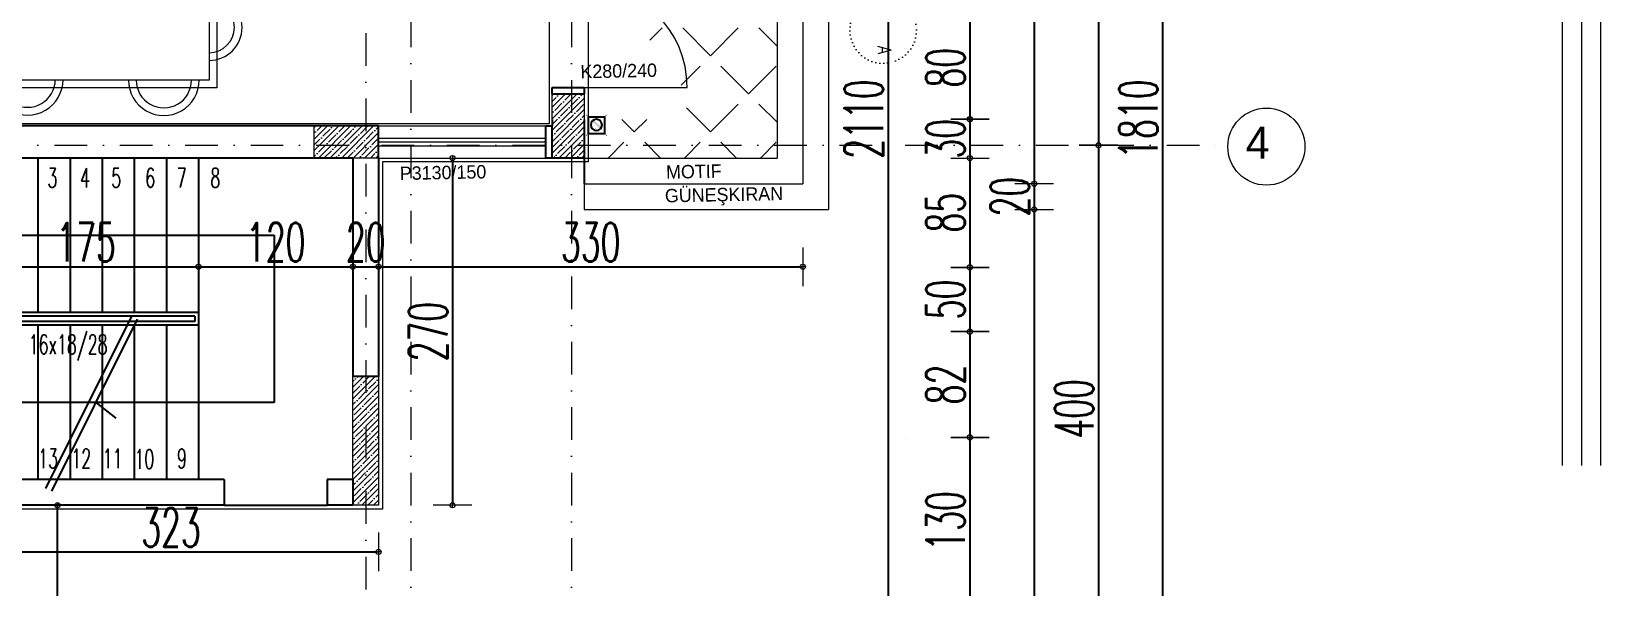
# Model space of a CAD drawing. Header units: millimetres. Extents: x -16104 to 67872, y -88009 to 12107.
# Drawn here: x 23420 to 24640, y 10157 to 10589 of the extents above; entities that cross this region are included whole.
import ezdxf
from ezdxf.enums import TextEntityAlignment as Align

# ---------------------------------------------------------------- set-up
doc = ezdxf.new("R2010")
doc.units = ezdxf.units.MM
doc.linetypes.add('ACAD_ISO07W100', pattern=[3, 0, -3])
doc.linetypes.add('DASHDOTX2', pattern=[50.8, 25.4, -12.7, 0, -12.7])
doc.layers.get('0').update_dxf_attribs({"color": 241})
for name, color, linetype, lineweight in [('AKS', 1, 'ACAD_ISO07W100', 5), ('akslar', 144, 'Continuous', 20), ('balkon', 6, 'Continuous', 5), ('c05', 32, 'Continuous', 13), ('duvar', 123, 'Continuous', 25), ('emsal&kolon', 1, 'Continuous', 5), ('kapı', 3, 'Continuous', 5), ('kolon', 1, 'Continuous', 5), ('merdiven', 4, 'Continuous', 25), ('OLCU', 54, 'Continuous', 13), ('pencere', 5, 'Continuous', 5), ('POZ', 36, 'Continuous', 18), ('SıVA', 40, 'Continuous', 9), ('tefriş', 30, 'Continuous', 5), ('ÖLÇÜ', 252, 'Continuous', 20)]:
    doc.layers.add(name, color=color, linetype=linetype, lineweight=lineweight)
doc.styles.add('DIM', font='Txttw.shx', dxfattribs={"width": 0.6})
doc.styles.add('DIMENSIONS', font='simplex', dxfattribs={"width": 0.8})
doc.styles.add('M2', font='stylu.ttf', dxfattribs={"height": 10})
doc.dimstyles.new('50', dxfattribs={"dimscale": 0, "dimtxt": 30, "dimasz": 1, "dimexe": 0, "dimexo": 2, "dimgap": 4, "dimtad": 1, "dimdec": 0, "dimzin": 0, "dimdsep": 46, "dimtxsty": 'DIM', "dimblk1": 'DOT', "dimblk2": 'DOT', "dimsah": 1, "dimcen": 1.5, "dimdle": 3, "dimse1": 1, "dimse2": 1, "dimclrd": 256, "dimclre": 9, "dimclrt": 256, "dimadec": 0, "dimazin": 0, "dimtfac": 0.24, "dimtdec": 0, "dimtix": 1, "dimtmove": 2, "dimatfit": 3, "dimldrblk": 'DOT', "dimfxl": 0, "dimtolj": 1, "dimtzin": 15, "dimarcsym": 0})
pattern_1 = [(45, (10807.666, 0), (-4.490128, 4.490128), []), (45, (10812.156, 0), (-4.490128, 4.490128), [7.9375, -1.5875, 0, -1.5875])]

# ---------------------------------------------------------------- blocks, each defined once
blk = doc.blocks.new('DOT')
for p, q in [((0, 15), (0, -15)), ((-2, 0), (0, 0)), ((2, 0), (0, 0))]:
    blk.add_line(p, q)
blk.add_circle((0, 0), 2)
blk = doc.blocks.new('*D4968')
at = {"layer": 'Defpoints', "color": 0, "transparency": 16777216}
for p in [(24099.8, 10600), (24099.8, 10520.3), (24149.8, 10520.3)]:
    blk.add_point(p, dxfattribs=at)
at = {"layer": 'OLCU', "lineweight": -2, "transparency": 16777216}
blk.add_line((24149.8, 10599), (24149.8, 10521.3), dxfattribs=at)
for p, rotation in [((24149.8, 10600), 90), ((24149.8, 10520.3), 270)]:
    blk.add_blockref('DOT', p, dxfattribs=dict(at, rotation=rotation))
at = {"layer": 'OLCU', "transparency": 16777216, "insert": (24130.8, 10560.2), "char_height": 30, "attachment_point": 5, "rotation": 90, "style": 'DIM'}
blk.add_mtext('\\A1;80', dxfattribs=at)
blk = doc.blocks.new('*D4969')
at = {"layer": 'Defpoints', "color": 0, "transparency": 16777216}
for p in [(24099.8, 10520), (24099.8, 10490), (24149.8, 10490)]:
    blk.add_point(p, dxfattribs=at)
at = {"layer": 'OLCU', "lineweight": -2, "transparency": 16777216}
for p, q in [((24149.8, 10521), (24149.8, 10522)), ((24149.8, 10520), (24149.8, 10490)), ((24149.8, 10489), (24149.8, 10488))]:
    blk.add_line(p, q, dxfattribs=at)
for p, rotation in [((24149.8, 10520), 270), ((24149.8, 10490), 90)]:
    blk.add_blockref('DOT', p, dxfattribs=dict(at, rotation=rotation))
at = {"layer": 'OLCU', "transparency": 16777216, "insert": (24130.8, 10505), "char_height": 30, "attachment_point": 5, "rotation": 90, "style": 'DIM'}
blk.add_mtext('\\A1;30', dxfattribs=at)
blk = doc.blocks.new('*D4970')
at = {"layer": 'Defpoints', "color": 0, "transparency": 16777216}
for p in [(24099.8, 10490), (24099.8, 10405), (24149.8, 10405)]:
    blk.add_point(p, dxfattribs=at)
at = {"layer": 'OLCU', "lineweight": -2, "transparency": 16777216}
blk.add_line((24149.8, 10489), (24149.8, 10406), dxfattribs=at)
for p, rotation in [((24149.8, 10490), 90), ((24149.8, 10405), 270)]:
    blk.add_blockref('DOT', p, dxfattribs=dict(at, rotation=rotation))
at = {"layer": 'OLCU', "transparency": 16777216, "insert": (24130.8, 10447.5), "char_height": 30, "attachment_point": 5, "rotation": 90, "style": 'DIM'}
blk.add_mtext('\\A1;85', dxfattribs=at)
blk = doc.blocks.new('*D4971')
at = {"layer": 'Defpoints', "color": 0, "transparency": 16777216}
for p in [(24099.8, 10405), (24099.8, 10355), (24149.8, 10355)]:
    blk.add_point(p, dxfattribs=at)
at = {"layer": 'OLCU', "lineweight": -2, "transparency": 16777216}
blk.add_line((24149.8, 10404), (24149.8, 10356), dxfattribs=at)
for p, rotation in [((24149.8, 10405), 90), ((24149.8, 10355), 270)]:
    blk.add_blockref('DOT', p, dxfattribs=dict(at, rotation=rotation))
at = {"layer": 'OLCU', "transparency": 16777216, "insert": (24130.8, 10380), "char_height": 30, "attachment_point": 5, "rotation": 90, "style": 'DIM'}
blk.add_mtext('\\A1;50', dxfattribs=at)
blk = doc.blocks.new('*D5220')
at = {"layer": 'Defpoints', "color": 0, "transparency": 16777216}
for p in [(24099.8, 10355), (24099.8, 10272.8), (24149.8, 10272.8)]:
    blk.add_point(p, dxfattribs=at)
at = {"layer": 'OLCU', "lineweight": -2, "transparency": 16777216}
blk.add_line((24149.8, 10354), (24149.8, 10273.8), dxfattribs=at)
for p, rotation in [((24149.8, 10355), 90), ((24149.8, 10272.8), 270)]:
    blk.add_blockref('DOT', p, dxfattribs=dict(at, rotation=rotation))
at = {"layer": 'OLCU', "transparency": 16777216, "insert": (24130.8, 10313.9), "char_height": 30, "attachment_point": 5, "rotation": 90, "style": 'DIM'}
blk.add_mtext('\\A1;82', dxfattribs=at)
blk = doc.blocks.new('*D4972')
at = {"layer": 'Defpoints', "color": 0, "transparency": 16777216}
for p in [(24099.8, 10272.8), (24099.8, 10142.8), (24149.8, 10142.8)]:
    blk.add_point(p, dxfattribs=at)
at = {"layer": 'OLCU', "lineweight": -2, "transparency": 16777216}
blk.add_line((24149.8, 10271.8), (24149.8, 10143.8), dxfattribs=at)
for p, rotation in [((24149.8, 10272.8), 90), ((24149.8, 10142.8), 270)]:
    blk.add_blockref('DOT', p, dxfattribs=dict(at, rotation=rotation))
at = {"layer": 'OLCU', "transparency": 16777216, "insert": (24130.8, 10207.8), "char_height": 30, "attachment_point": 5, "rotation": 90, "style": 'DIM'}
blk.add_mtext('\\A1;130', dxfattribs=at)
blk = doc.blocks.new('*D4976')
at = {"layer": 'Defpoints', "color": 0, "transparency": 16777216}
for p in [(24164.8, 10450), (24199.8, 9705.5), (24199.8, 9705.5)]:
    blk.add_point(p, dxfattribs=at)
at = {"layer": 'OLCU', "lineweight": -2, "transparency": 16777216}
blk.add_line((24199.8, 10449), (24199.8, 9706.5), dxfattribs=at)
for p, rotation in [((24199.8, 10450), 90), ((24199.8, 9705.5), 270)]:
    blk.add_blockref('DOT', p, dxfattribs=dict(at, rotation=rotation))
at = {"layer": 'OLCU', "transparency": 16777216, "insert": (24180.8, 10077.8), "char_height": 30, "attachment_point": 5, "rotation": 90, "style": 'DIM'}
blk.add_mtext('\\A1;745', dxfattribs=at)
blk = doc.blocks.new('*D4979')
at = {"layer": 'Defpoints', "color": 0, "transparency": 16777216}
for p in [(24264.8, 11425), (24299.8, 11425), (24264.8, 9615.5)]:
    blk.add_point(p, dxfattribs=at)
at = {"layer": 'OLCU', "lineweight": -2, "transparency": 16777216}
blk.add_line((24299.8, 9616.5), (24299.8, 11424), dxfattribs=at)
for p, rotation in [((24299.8, 11425), 90), ((24299.8, 9615.5), 270)]:
    blk.add_blockref('DOT', p, dxfattribs=dict(at, rotation=rotation))
at = {"layer": 'OLCU', "transparency": 16777216, "insert": (24280.8, 10520.3), "char_height": 30, "attachment_point": 5, "rotation": 90, "style": 'DIM'}
blk.add_mtext('\\A1;1810', dxfattribs=at)
blk = doc.blocks.new('*D5029')
at = {"layer": 'Defpoints', "color": 0, "transparency": 16777216}
for p in [(24099.8, 10984.7), (24099.8, 10470), (24199.8, 10470)]:
    blk.add_point(p, dxfattribs=at)
at = {"layer": 'OLCU', "lineweight": -2, "transparency": 16777216}
blk.add_line((24199.8, 10983.7), (24199.8, 10471), dxfattribs=at)
for p, rotation in [((24199.8, 10984.7), 90), ((24199.8, 10470), 270)]:
    blk.add_blockref('DOT', p, dxfattribs=dict(at, rotation=rotation))
at = {"layer": 'OLCU', "transparency": 16777216, "insert": (24180.8, 10727.4), "char_height": 30, "attachment_point": 5, "rotation": 90, "style": 'DIM'}
blk.add_mtext('\\A1;515', dxfattribs=at)
blk = doc.blocks.new('*D5050')
at = {"layer": 'Defpoints', "color": 0, "transparency": 16777216}
for p in [(24199.8, 10470), (24199.8, 10450), (24199.8, 10450)]:
    blk.add_point(p, dxfattribs=at)
at = {"layer": 'OLCU', "lineweight": -2, "transparency": 16777216}
for p, q in [((24199.8, 10471), (24199.8, 10472)), ((24199.8, 10470), (24199.8, 10450)), ((24199.8, 10449), (24199.8, 10448))]:
    blk.add_line(p, q, dxfattribs=at)
for p, rotation in [((24199.8, 10470), 270), ((24199.8, 10450), 90)]:
    blk.add_blockref('DOT', p, dxfattribs=dict(at, rotation=rotation))
at = {"layer": 'OLCU', "transparency": 16777216, "insert": (24180.8, 10460), "char_height": 30, "attachment_point": 5, "rotation": 90, "style": 'DIM'}
blk.add_mtext('\\A1;20', dxfattribs=at)
blk = doc.blocks.new('rb')
at = {"layer": 'tefriş'}
for points in [[(1548.4, 487.07), (1595.5, 487.07), (1595.5, 394.92), (1548.4, 394.92)], [(1551.4, 484.07), (1592.5, 484.07), (1592.5, 397.92), (1551.4, 397.92)]]:
    blk.add_lwpolyline(points, close=True, dxfattribs=at)
for centre, radius, start, end in [((1571.95, 484.07), 12.83, 0, 180), ((1571.95, 484.07), 9.83, 0, 180), ((1551.4, 466.84), 14.18, 90, 270), ((1551.4, 466.84), 11.18, 90, 270), ((1592.5, 466.49), 13.72, 270, 90), ((1592.5, 466.49), 10.72, 270, 90), ((1551.4, 415.62), 14.18, 90, 270), ((1592.29, 413.54), 13.72, 270, 90), ((1551.4, 415.62), 11.18, 90, 270), ((1592.29, 413.54), 10.72, 270, 90), ((1571.95, 397.92), 13.83, 180, 0), ((1571.95, 397.92), 10.83, 180, 0)]:
    blk.add_arc(centre, radius, start, end, dxfattribs=at)
blk = doc.blocks.new('*D5073')
at = {"layer": 'Defpoints', "color": 0, "transparency": 16777216}
for p in [(24249.8, 10800), (24249.8, 10500), (24249.8, 10500)]:
    blk.add_point(p, dxfattribs=at)
at = {"layer": 'OLCU', "lineweight": -2, "transparency": 16777216}
blk.add_line((24249.8, 10799), (24249.8, 10501), dxfattribs=at)
for p, rotation in [((24249.8, 10800), 90), ((24249.8, 10500), 270)]:
    blk.add_blockref('DOT', p, dxfattribs=dict(at, rotation=rotation))
at = {"layer": 'OLCU', "transparency": 16777216, "insert": (24230.8, 10650), "char_height": 30, "attachment_point": 5, "rotation": 90, "style": 'DIM'}
blk.add_mtext('\\A1;300', dxfattribs=at)
blk = doc.blocks.new('*D5074')
at = {"layer": 'Defpoints', "color": 0, "transparency": 16777216}
for p in [(24249.8, 10500), (24249.8, 10090), (24249.8, 10090)]:
    blk.add_point(p, dxfattribs=at)
at = {"layer": 'OLCU', "lineweight": -2, "transparency": 16777216}
blk.add_line((24249.8, 10499), (24249.8, 10091), dxfattribs=at)
for p, rotation in [((24249.8, 10500), 90), ((24249.8, 10090), 270)]:
    blk.add_blockref('DOT', p, dxfattribs=dict(at, rotation=rotation))
at = {"layer": 'OLCU', "transparency": 16777216, "insert": (24230.8, 10295), "char_height": 30, "attachment_point": 5, "rotation": 90, "style": 'DIM'}
blk.add_mtext('\\A1;400', dxfattribs=at)
blk = doc.blocks.new('*D5090')
at = {"layer": 'Defpoints', "color": 0, "transparency": 16777216}
for p in [(24086.2, 11575), (24086.2, 9465.5), (24086.2, 9465.5)]:
    blk.add_point(p, dxfattribs=at)
at = {"layer": 'OLCU', "lineweight": -2, "transparency": 16777216}
blk.add_line((24086.2, 11574), (24086.2, 9466.5), dxfattribs=at)
for p, rotation in [((24086.2, 11575), 90), ((24086.2, 9465.5), 270)]:
    blk.add_blockref('DOT', p, dxfattribs=dict(at, rotation=rotation))
at = {"layer": 'OLCU', "transparency": 16777216, "insert": (24067.2, 10520.3), "char_height": 30, "attachment_point": 5, "rotation": 90, "style": 'DIM'}
blk.add_mtext('\\A1;2110', dxfattribs=at)
blk = doc.blocks.new('*D5125')
at = {"layer": 'Defpoints', "color": 0, "transparency": 16777216}
for p in [(23374.8, 10405.5), (23549.8, 10405.5), (23549.8, 10405.5)]:
    blk.add_point(p, dxfattribs=at)
at = {"layer": 'OLCU', "lineweight": -2, "transparency": 16777216}
blk.add_line((23375.8, 10405.5), (23548.8, 10405.5), dxfattribs=at)
at = {"layer": 'OLCU', "lineweight": -2, "transparency": 16777216, "rotation": 180}
blk.add_blockref('DOT', (23374.8, 10405.5), dxfattribs=at)
at = {"layer": 'OLCU', "lineweight": -2, "transparency": 16777216}
blk.add_blockref('DOT', (23549.8, 10405.5), dxfattribs=at)
at = {"layer": 'OLCU', "transparency": 16777216, "insert": (23462.3, 10424.5), "char_height": 30, "attachment_point": 5, "style": 'DIM'}
blk.add_mtext('\\A1;175', dxfattribs=at)
blk = doc.blocks.new('*D5126')
at = {"layer": 'Defpoints', "color": 0, "transparency": 16777216}
for p in [(23549.8, 10405.5), (23669.8, 10405.5), (23669.8, 10405.5)]:
    blk.add_point(p, dxfattribs=at)
at = {"layer": 'OLCU', "lineweight": -2, "transparency": 16777216}
blk.add_line((23550.8, 10405.5), (23668.8, 10405.5), dxfattribs=at)
at = {"layer": 'OLCU', "lineweight": -2, "transparency": 16777216, "rotation": 180}
blk.add_blockref('DOT', (23549.8, 10405.5), dxfattribs=at)
at = {"layer": 'OLCU', "lineweight": -2, "transparency": 16777216}
blk.add_blockref('DOT', (23669.8, 10405.5), dxfattribs=at)
at = {"layer": 'OLCU', "transparency": 16777216, "insert": (23609.8, 10424.5), "char_height": 30, "attachment_point": 5, "style": 'DIM'}
blk.add_mtext('\\A1;120', dxfattribs=at)
blk = doc.blocks.new('*D5127')
at = {"layer": 'Defpoints', "color": 0, "transparency": 16777216}
for p in [(23669.8, 10405.5), (23689.8, 10405.5), (23689.8, 10405.5)]:
    blk.add_point(p, dxfattribs=at)
at = {"layer": 'OLCU', "lineweight": -2, "transparency": 16777216}
for p, q in [((23668.8, 10405.5), (23667.8, 10405.5)), ((23669.8, 10405.5), (23689.8, 10405.5)), ((23690.8, 10405.5), (23691.8, 10405.5))]:
    blk.add_line(p, q, dxfattribs=at)
blk.add_blockref('DOT', (23669.8, 10405.5), dxfattribs=at)
at = {"layer": 'OLCU', "lineweight": -2, "transparency": 16777216, "rotation": 180}
blk.add_blockref('DOT', (23689.8, 10405.5), dxfattribs=at)
at = {"layer": 'OLCU', "transparency": 16777216, "insert": (23679.8, 10424.5), "char_height": 30, "attachment_point": 5, "style": 'DIM'}
blk.add_mtext('\\A1;20', dxfattribs=at)
blk = doc.blocks.new('A$C412C2498')
at = {"color": 5, "const_width": 0.6}
for points in [[(3.6, 24.3), (0.2, 27)], [(23.8, 24.3), (27.3, 27)], [(3.6, 3), (0.2, 0.2)], [(23.8, 3), (27.3, 0.2)]]:
    blk.add_lwpolyline(points, dxfattribs=at)
at = {"color": 5}
blk.add_lwpolyline([(23.8, 24.3), (3.6, 24.3), (3.6, 3), (23.8, 3)], close=True, dxfattribs=at)
at = {"const_width": 0.1}
for points in [[(6.7, 12.2), (14.6, 20.2)], [(6.8, 14.5), (12.4, 20.1)], [(7.1, 10.4), (16.4, 19.7)], [(7.9, 9.1), (17.8, 19)], [(8.8, 8), (18.9, 18.1)], [(10, 7.1), (19.8, 16.9)], [(11.3, 6.4), (20.4, 15.6)], [(13, 6), (20.8, 13.8)], [(14.8, 6.1), (20.8, 12.1)], [(17.4, 7), (19.8, 9.4)]]:
    blk.add_lwpolyline(points, dxfattribs=at)
blk.add_circle((13.7, 13.1), 7.12)
blk = doc.blocks.new('A$C5E2C1EC0')
at = {"xscale": 0.6105719971092185, "yscale": 0.6105719971092185, "zscale": 0.6105719971092185}
blk.add_blockref('A$C412C2498', (0, 0), dxfattribs=at)
blk = doc.blocks.new('*D4820')
at = {"layer": 'Defpoints', "color": 0, "transparency": 16777216}
for p in [(23689.8, 10405.5), (24019.8, 10405.5), (24019.8, 10405.5)]:
    blk.add_point(p, dxfattribs=at)
at = {"layer": 'OLCU', "lineweight": -2, "transparency": 16777216}
blk.add_line((23690.8, 10405.5), (24018.8, 10405.5), dxfattribs=at)
at = {"layer": 'OLCU', "lineweight": -2, "transparency": 16777216, "rotation": 180}
blk.add_blockref('DOT', (23689.8, 10405.5), dxfattribs=at)
at = {"layer": 'OLCU', "lineweight": -2, "transparency": 16777216}
blk.add_blockref('DOT', (24019.8, 10405.5), dxfattribs=at)
at = {"layer": 'OLCU', "transparency": 16777216, "insert": (23854.8, 10424.5), "char_height": 30, "attachment_point": 5, "style": 'DIM'}
blk.add_mtext('\\A1;330', dxfattribs=at)
blk = doc.blocks.new('*D5133')
at = {"layer": 'Defpoints', "color": 0, "transparency": 16777216}
for p in [(23366.8, 10220), (23689.8, 10220), (23689.8, 10183.7)]:
    blk.add_point(p, dxfattribs=at)
at = {"layer": 'OLCU', "lineweight": -2, "transparency": 16777216}
blk.add_line((23367.8, 10183.7), (23688.8, 10183.7), dxfattribs=at)
at = {"layer": 'OLCU', "lineweight": -2, "transparency": 16777216, "rotation": 180}
blk.add_blockref('DOT', (23366.8, 10183.7), dxfattribs=at)
at = {"layer": 'OLCU', "lineweight": -2, "transparency": 16777216}
blk.add_blockref('DOT', (23689.8, 10183.7), dxfattribs=at)
at = {"layer": 'OLCU', "transparency": 16777216, "insert": (23528.3, 10202.7), "char_height": 30, "attachment_point": 5, "style": 'DIM'}
blk.add_mtext('\\A1;323', dxfattribs=at)
blk = doc.blocks.new('*D4824')
at = {"layer": 'Defpoints', "color": 0, "transparency": 16777216}
for p in [(23714.8, 10490), (23689.8, 10220), (23747.3, 10220)]:
    blk.add_point(p, dxfattribs=at)
at = {"layer": 'OLCU', "lineweight": -2, "transparency": 16777216}
blk.add_line((23747.3, 10489), (23747.3, 10221), dxfattribs=at)
for p, rotation in [((23747.3, 10490), 90), ((23747.3, 10220), 270)]:
    blk.add_blockref('DOT', p, dxfattribs=dict(at, rotation=rotation))
at = {"layer": 'OLCU', "transparency": 16777216, "insert": (23728.3, 10355), "char_height": 30, "attachment_point": 5, "rotation": 90, "style": 'DIM'}
blk.add_mtext('\\A1;270', dxfattribs=at)
blk = doc.blocks.new('*D5135')
at = {"layer": 'Defpoints', "color": 0, "transparency": 16777216}
for p in [(23366.8, 10220), (23440.1, 10220), (23366.8, 9465.5)]:
    blk.add_point(p, dxfattribs=at)
at = {"layer": 'OLCU', "lineweight": -2, "transparency": 16777216}
blk.add_line((23440.1, 9466.5), (23440.1, 10219), dxfattribs=at)
for p, rotation in [((23440.1, 10220), 90), ((23440.1, 9465.5), 270)]:
    blk.add_blockref('DOT', p, dxfattribs=dict(at, rotation=rotation))
at = {"layer": 'OLCU', "transparency": 16777216, "insert": (23421.1, 9842.8), "char_height": 30, "attachment_point": 5, "rotation": 90, "style": 'DIM'}
blk.add_mtext('\\A1;755', dxfattribs=at)

msp = doc.modelspace()

# ---------------------------------------------------------------- hatches: boundary and pattern name
at = {"layer": 'kolon'}
h = msp.add_hatch(dxfattribs=at)
h.set_pattern_fill('ANSI35,_O', color=256)
h.set_pattern_definition(pattern_1)
h.paths.add_polyline_path([(23839.8, 10540), (23824.8, 10540), (23824.8, 10500), (23839.8, 10500)])
h.paths.add_polyline_path([(23849.8, 10540), (23839.8, 10540), (23839.8, 10500), (23849.8, 10500)])
h.paths.add_polyline_path([(23839.8, 10500), (23839.8, 10490), (23849.8, 10490), (23849.8, 10500)])
h.paths.add_polyline_path([(23824.8, 10500), (23824.8, 10490), (23839.8, 10490), (23839.8, 10500)])
h = msp.add_hatch(dxfattribs=at)
h.set_pattern_fill('ANSI35,_O', color=256)
h.set_pattern_definition([(45, (14410.221, 1e-10), (-4.490128, 4.490128), []), (45, (14414.711, 1e-10), (-4.490128, 4.490128), [7.9375, -1.5875, 0, -1.5875])])
h.paths.add_polyline_path([(23639.8, 10515), (23639.8, 10500), (23679.8, 10500), (23679.8, 10515)])
h.paths.add_polyline_path([(23639.8, 10500), (23639.8, 10490), (23679.8, 10490), (23679.8, 10500)])
h.paths.add_polyline_path([(23679.8, 10500), (23679.8, 10490), (23689.8, 10490), (23689.8, 10500)])
h.paths.add_polyline_path([(23679.8, 10515), (23679.8, 10500), (23689.8, 10500), (23689.8, 10515)])
h = msp.add_hatch(dxfattribs=at)
h.set_pattern_fill('ANSI35,_O', color=256)
h.set_pattern_definition(pattern_1)
h.paths.add_polyline_path([(23689.8, 10320), (23669.8, 10320), (23669.8, 10220), (23689.8, 10220)])
at = {"layer": 'ÖLÇÜ'}
h = msp.add_hatch(dxfattribs=at)
h.set_pattern_fill('ANGLE,_O', color=256, scale=6, angle=45)
h.set_pattern_definition([(45, (7204.273, 17059.605), (-29.63485, 29.63485), [30.48, -11.43]), (135, (7204.273, 17059.605), (-29.63485, -29.63485), [30.48, -11.43])])
h.paths.add_polyline_path([(23999.8, 10984.7), (23934.8, 10984.7, -0.079624), (23930.8, 10959.7), (23999.8, 10959.7)])
h.paths.add_polyline_path([(23999.8, 10959.7), (23930.8, 10959.7, -0.323907), (23854.8, 10904.7), (23854.8, 10959.7), (23849.8, 10959.7), (23849.8, 10780), (23999.8, 10780)])
h.paths.add_polyline_path([(23999.8, 10780), (23849.8, 10780), (23849.8, 10765), (23849.8, 10635), (23849.8, 10600, -0.131404), (23889.7, 10589.4), (23999.8, 10589.4)])
h.paths.add_polyline_path([(23999.8, 10589.4), (23889.7, 10589.4, -0.268211), (23929.8, 10520), (23849.8, 10520), (23849.8, 10500), (23999.8, 10500)])
h.paths.add_polyline_path([(23999.8, 10500), (23849.8, 10500), (23849.8, 10490), (23999.8, 10490)])
h.paths.add_polyline_path([(23871.5, 10653.7), (23871.8, 10744.2), (23854, 10744.3), (23853.8, 10653.8)], flags=24)
h.paths.add_polyline_path([(23883, 10746.8), (23970.8, 10746.8), (23970.8, 10717), (23883, 10717)], flags=24)
h.paths.add_polyline_path([(23883.1, 10778.7), (23987.3, 10778.7), (23987.3, 10751.8), (23883.1, 10751.8)], flags=24)

# ---------------------------------------------------------------- linework, layer by layer
for p, q in [((23824.8, 10540), (23824.8, 10545)), ((23849.8, 10545), (23849.8, 10540)), ((23824.8, 10490), (23824.8, 10515)), ((23669.8, 10240), (23669.8, 10220)), ((23569.8, 10220), (23649.8, 10220))]:
    msp.add_line(p, q)
at = {"layer": 'AKS', "color": 1, "linetype": 'ACAD_ISO07W100'}
msp.add_circle((24082.3, 10589.6), 25.9, dxfattribs=at)
at = {"layer": 'AKS', "linetype": 'ByBlock'}
msp.add_circle((24380.4, 10498.9), 30, dxfattribs=at)
at = {"layer": 'akslar', "linetype": 'DASHDOTX2'}
for p, q in [((23714.8, 11925), (23714.8, 9115.5)), ((23839.8, 11925), (23839.8, 9115.5)), ((23679.8, 11910.6), (23679.8, 9101.1)), ((21299.8, 10500), (24349.8, 10500))]:
    msp.add_line(p, q, dxfattribs=at)
at = {"layer": 'balkon'}
for p, q in [((23999.8, 10984.7), (23999.8, 10490)), ((24019.8, 10984.7), (24019.8, 10470)), ((24039.8, 10984.7), (24039.8, 10450)), ((23849.8, 10490), (23999.8, 10490)), ((23849.8, 10470), (24019.8, 10470)), ((23849.8, 10470), (23849.8, 10450)), ((23849.8, 10450), (24039.8, 10450))]:
    msp.add_line(p, q, dxfattribs=at)
at = {"layer": 'c05'}
for points in [[(24640.4, 8939.6), (24640.4, 8729.3), (21110.1, 8729.3), (21110.1, 12107.1), (24640.4, 12107.1), (24640.4, 10251)], [(24625.4, 8939.6), (24625.4, 8744.3), (21125.1, 8744.3), (21125.1, 12092.1), (24625.4, 12092.1), (24625.4, 10251)], [(24610.4, 8939.6), (24610.4, 8759.3), (21140.1, 8759.3), (21140.1, 12077.1), (24610.4, 12077.1), (24610.4, 10251)]]:
    msp.add_lwpolyline(points, dxfattribs=at)
at = {"layer": 'duvar'}
for p, q in [((23824.8, 10545), (23849.8, 10545)), ((23824.8, 10540), (23849.8, 10540)), ((23689.8, 10515), (23224.8, 10515)), ((23689.8, 10490), (23689.8, 10515)), ((23819.8, 10515), (23824.8, 10515)), ((23819.8, 10490), (23819.8, 10515)), ((23824.8, 10520), (23824.8, 10515)), ((23849.8, 10520), (23849.8, 10490)), ((23669.8, 10490), (23241.8, 10490)), ((23669.8, 10490), (23669.8, 10320)), ((23689.8, 10490), (23689.8, 10320)), ((23824.8, 10490), (23819.8, 10490)), ((23849.8, 10490), (23824.8, 10490)), ((23849.8, 10490), (23849.8, 10470)), ((23374.8, 10430), (23608.5, 10430)), ((23608.5, 10430), (23608.5, 10300)), ((23497.7, 10367.1), (23430.8, 10233.1)), ((23502.1, 10364.8), (23435.3, 10230.9)), ((23549.8, 10370), (23549.8, 10360)), ((23689.8, 10320), (23669.8, 10320)), ((23608.5, 10300), (23374.8, 10300)), ((23469.8, 10300), (23485.5, 10287.8)), ((23569.8, 10240), (23254.8, 10240)), ((23569.8, 10240), (23569.8, 10220)), ((23669.8, 10240), (23649.8, 10240)), ((23649.8, 10240), (23649.8, 10220)), ((23569.8, 10220), (23366.8, 10220)), ((23569.8, 10220), (23366.8, 10220)), ((23669.8, 10220), (23649.8, 10220)), ((23669.8, 10220), (23649.8, 10220))]:
    msp.add_line(p, q, dxfattribs=at)
at = {"layer": 'emsal&kolon'}
for points in [[(23849.8, 10490), (23824.8, 10490), (23824.8, 10540), (23849.8, 10540), (23849.8, 10490)], [(23639.8, 10490), (23639.8, 10515), (23689.8, 10515), (23689.8, 10490), (23639.8, 10490)], [(23669.8, 10320), (23689.8, 10320), (23689.8, 10220), (23669.8, 10220), (23669.8, 10320)]]:
    msp.add_lwpolyline(points, dxfattribs=at)
at = {"layer": 'kapı'}
msp.add_line((23849.8, 10545), (23929.8, 10545), dxfattribs=at)
msp.add_arc((23849.8, 10545), 80, 0, 90, dxfattribs=at)
at = {"layer": 'merdiven'}
for p, q in [((23424.8, 10490), (23424.8, 10370)), ((23449.8, 10490), (23449.8, 10370)), ((23474.8, 10490), (23474.8, 10370)), ((23499.8, 10490), (23499.8, 10370)), ((23524.8, 10490), (23524.8, 10370)), ((23549.8, 10490), (23549.8, 10370)), ((23549.8, 10370), (23374.8, 10370)), ((23546.8, 10367), (23377.8, 10367)), ((23546.8, 10367), (23546.8, 10363)), ((23549.8, 10360), (23374.8, 10360)), ((23546.8, 10363), (23377.8, 10363)), ((23424.8, 10360), (23424.8, 10240)), ((23449.8, 10360), (23449.8, 10240)), ((23474.8, 10360), (23474.8, 10240)), ((23499.8, 10360), (23499.8, 10240)), ((23524.8, 10360), (23524.8, 10240)), ((23549.8, 10360), (23549.8, 10240))]:
    msp.add_line(p, q, dxfattribs=at)
at = {"layer": 'OLCU'}
msp.add_line((24099.8, 10272.8), (24099.8, 10272.8), dxfattribs=at)
at = {"layer": 'pencere'}
for p, q in [((23689.8, 10515), (23819.8, 10515)), ((23689.8, 10505.5), (23819.8, 10505.5)), ((23689.8, 10502.5), (23819.8, 10502.5)), ((23689.8, 10499.5), (23819.8, 10499.5)), ((23689.8, 10490), (23819.8, 10490))]:
    msp.add_line(p, q, dxfattribs=at)
at = {"layer": 'SıVA'}
for points in [[(23389.8, 10217), (23389.8, 9702.5), (23254.8, 9702.5), (23254.8, 9442.5), (22472.8, 9442.5), (22472.8, 9612.5), (22252.8, 9612.5), (22252.8, 10467), (21790.8, 10467), (21790.8, 10981.7), (21620.8, 10981.7), (21620.8, 11434), (21910.8, 11434), (21910.8, 11604), (23732.8, 11604), (23732.8, 11434), (24022.8, 11434), (24022.8, 10981.7), (23852.8, 10981.7), (23852.8, 10487), (23692.8, 10487), (23692.8, 10217)], [(23226.8, 10812), (23226.6, 10758), (23221.8, 10758), (23221.8, 10542), (23226.8, 10542), (23226.8, 10517), (23822.8, 10517), (23822.8, 10600), (23822.8, 10982.7), (23797.8, 10982.7), (23797.8, 10997.7), (23314.8, 10997.7), (23221.8, 10997.7), (23221.8, 10852), (23221.8, 10852), (23221.6, 10812)]]:
    msp.add_lwpolyline(points, close=True, dxfattribs=at)

# ---------------------------------------------------------------- block references
at = {"ltscale": 50, "xscale": -1, "rotation": 180}
msp.add_blockref('A$C5E2C1EC0', (23850.9, 10523.8), dxfattribs=at)
at = {"layer": 'pencere', "xscale": 2, "yscale": 2, "zscale": 2, "rotation": 270}
msp.add_blockref('rb', (22589.8, 13735.5), dxfattribs=at)

# ---------------------------------------------------------------- texts
at = {"layer": 'AKS', "color": 1, "style": 'DIMENSIONS', "width": 0.8}
msp.add_text('A', height=10.4, rotation=269.5779, dxfattribs=at).set_placement((24083.3, 10573.9), align=Align.MIDDLE)
at = {"layer": 'AKS', "insert": (24364.3, 10514.5), "char_height": 25, "width": 35.659, "attachment_point": 1}
msp.add_mtext('4', dxfattribs=at)
at = {"layer": 'OLCU', "char_height": 15, "attachment_point": 5, "style": 'DIM'}
for s, insert in [('\\A1;3', (23436.1, 10474.6)), ('\\A1;4', (23461.5, 10474.6)), ('\\A1;5', (23485.7, 10474.6)), ('\\A1;6', (23512.2, 10474.6)), ('\\A1;7', (23536.7, 10474.6)), ('\\A1;8', (23562.8, 10474.6)), ('\\A1;16x18/28', (23448.3, 10342.6)), ('\\A1;13', (23432.7, 10256.3)), ('\\A1;12', (23458.5, 10256.3)), ('\\A1;11', (23482.9, 10256.3)), ('\\A1;10', (23507.6, 10255.9)), ('\\A1;9', (23536.8, 10256.3))]:
    msp.add_mtext(s, dxfattribs=dict(at, insert=insert))
at = {"layer": 'POZ', "style": 'M2', "flags": 4}
for tag, p in [('K280/240', (23846.9, 10552)), ('P3130/150', (23706.4, 10472.9)), ('MOTIF', (23913.5, 10473.9)), ('GÜNEŞKIRAN', (23912.6, 10455.5))]:
    msp.add_attdef(tag, p, 'K1 80/210', height=10.4, rotation=1.1392, dxfattribs=at)

# ---------------------------------------------------------------- dimensions: what is measured, and where the dimension line sits
at = {"layer": 'OLCU'}
for base, p1, p2, text, picture, middle in [((24086.2, 9465.5), (24086.2, 11575), (24086.2, 9465.5), '2110', '*D5090', (24067.2, 10520.3)), ((24299.8, 11425), (24264.8, 9615.5), (24264.8, 11425), '1810', '*D4979', (24280.8, 10520.3)), ((24249.8, 10500), (24249.8, 10800), (24249.8, 10500), '300', '*D5073', (24230.8, 10650)), ((24249.8, 10090), (24249.8, 10500), (24249.8, 10090), '400', '*D5074', (24230.8, 10295))]:
    dim = msp.add_linear_dim(base=base, p1=p1, p2=p2, angle=90, text=text, dimstyle='50', override={"dimscale": 1}, dxfattribs=at)
    dim.commit()
    dim.dimension.update_dxf_attribs({"geometry": picture, "text_midpoint": middle})
for base, p1, p2, picture, middle in [((24199.8, 10470), (24099.8, 10984.7), (24099.8, 10470), '*D5029', (24180.8, 10727.4)), ((24149.8, 10520.3), (24099.8, 10600), (24099.8, 10520.3), '*D4968', (24130.8, 10560.2)), ((24149.8, 10490), (24099.8, 10520), (24099.8, 10490), '*D4969', (24130.8, 10505)), ((23747.3, 10220), (23714.8, 10490), (23689.8, 10220), '*D4824', (23728.3, 10355)), ((24149.8, 10405), (24099.8, 10490), (24099.8, 10405), '*D4970', (24130.8, 10447.5)), ((24199.8, 10450), (24199.8, 10470), (24199.8, 10450), '*D5050', (24180.8, 10460)), ((24199.8169726, 9705.5446397), (24164.8169726, 10450.0446397), (24199.8169726, 9705.5446397), '*D4976', (24180.8169726, 10077.7946397)), ((24149.8, 10355), (24099.8, 10405), (24099.8, 10355), '*D4971', (24130.8, 10380)), ((24149.8, 10272.8), (24099.8, 10355), (24099.8, 10272.8), '*D5220', (24130.8, 10313.9)), ((24149.8, 10142.8), (24099.8, 10272.8), (24099.8, 10142.8), '*D4972', (24130.8, 10207.8)), ((23440.0930811, 10220.0446397), (23366.8169726, 9465.5446397), (23366.8169726, 10220.0446397), '*D5135', (23421.0930811, 9842.7946397))]:
    dim = msp.add_linear_dim(base=base, p1=p1, p2=p2, angle=90, dimstyle='50', override={"dimscale": 1}, dxfattribs=at)
    dim.commit()
    dim.dimension.update_dxf_attribs({"geometry": picture, "text_midpoint": middle})
for base, p1, p2, picture, middle in [((23549.8, 10405.5), (23374.8, 10405.5), (23549.8, 10405.5), '*D5125', (23462.3, 10424.5)), ((23669.8, 10405.5), (23549.8, 10405.5), (23669.8, 10405.5), '*D5126', (23609.8, 10424.5)), ((23689.8, 10405.5), (23669.8, 10405.5), (23689.8, 10405.5), '*D5127', (23679.8, 10424.5)), ((24019.8, 10405.5), (23689.8, 10405.5), (24019.8, 10405.5), '*D4820', (23854.8, 10424.5)), ((23689.8, 10183.7), (23366.8, 10220), (23689.8, 10220), '*D5133', (23528.3, 10202.7))]:
    dim = msp.add_linear_dim(base=base, p1=p1, p2=p2, dimstyle='50', override={"dimscale": 1}, dxfattribs=at)
    dim.commit()
    dim.dimension.update_dxf_attribs({"geometry": picture, "text_midpoint": middle})

doc.saveas('drawing.dxf')
